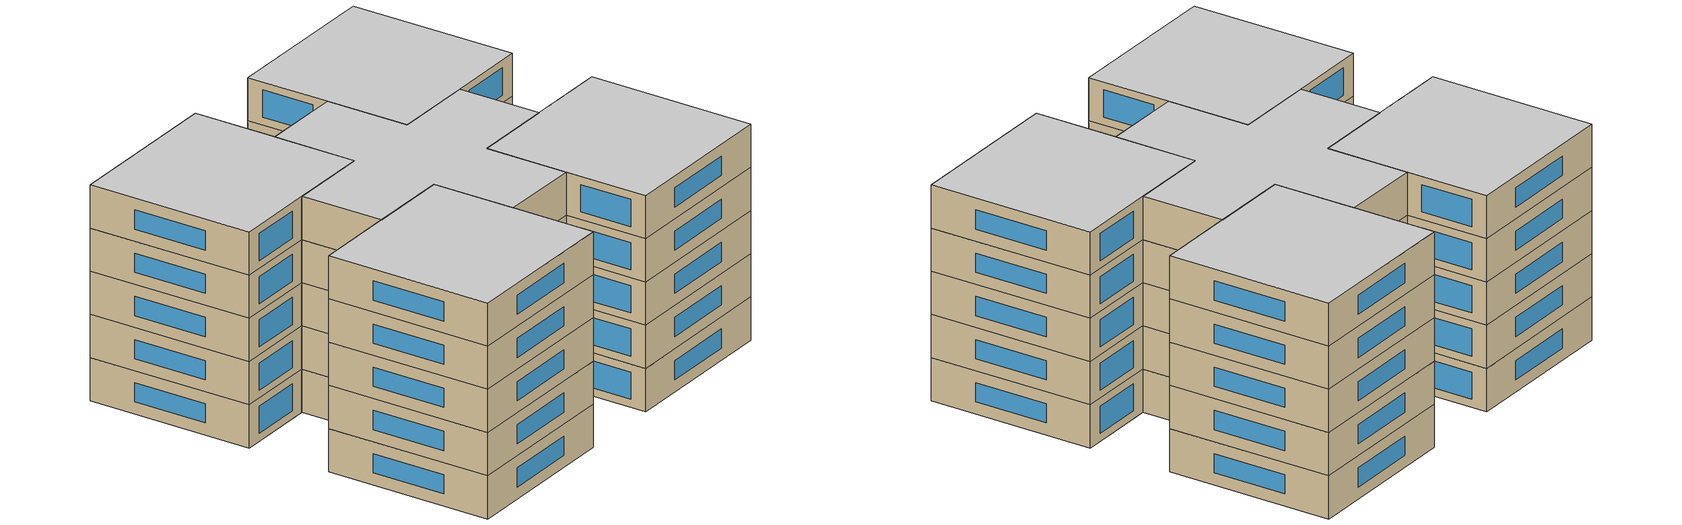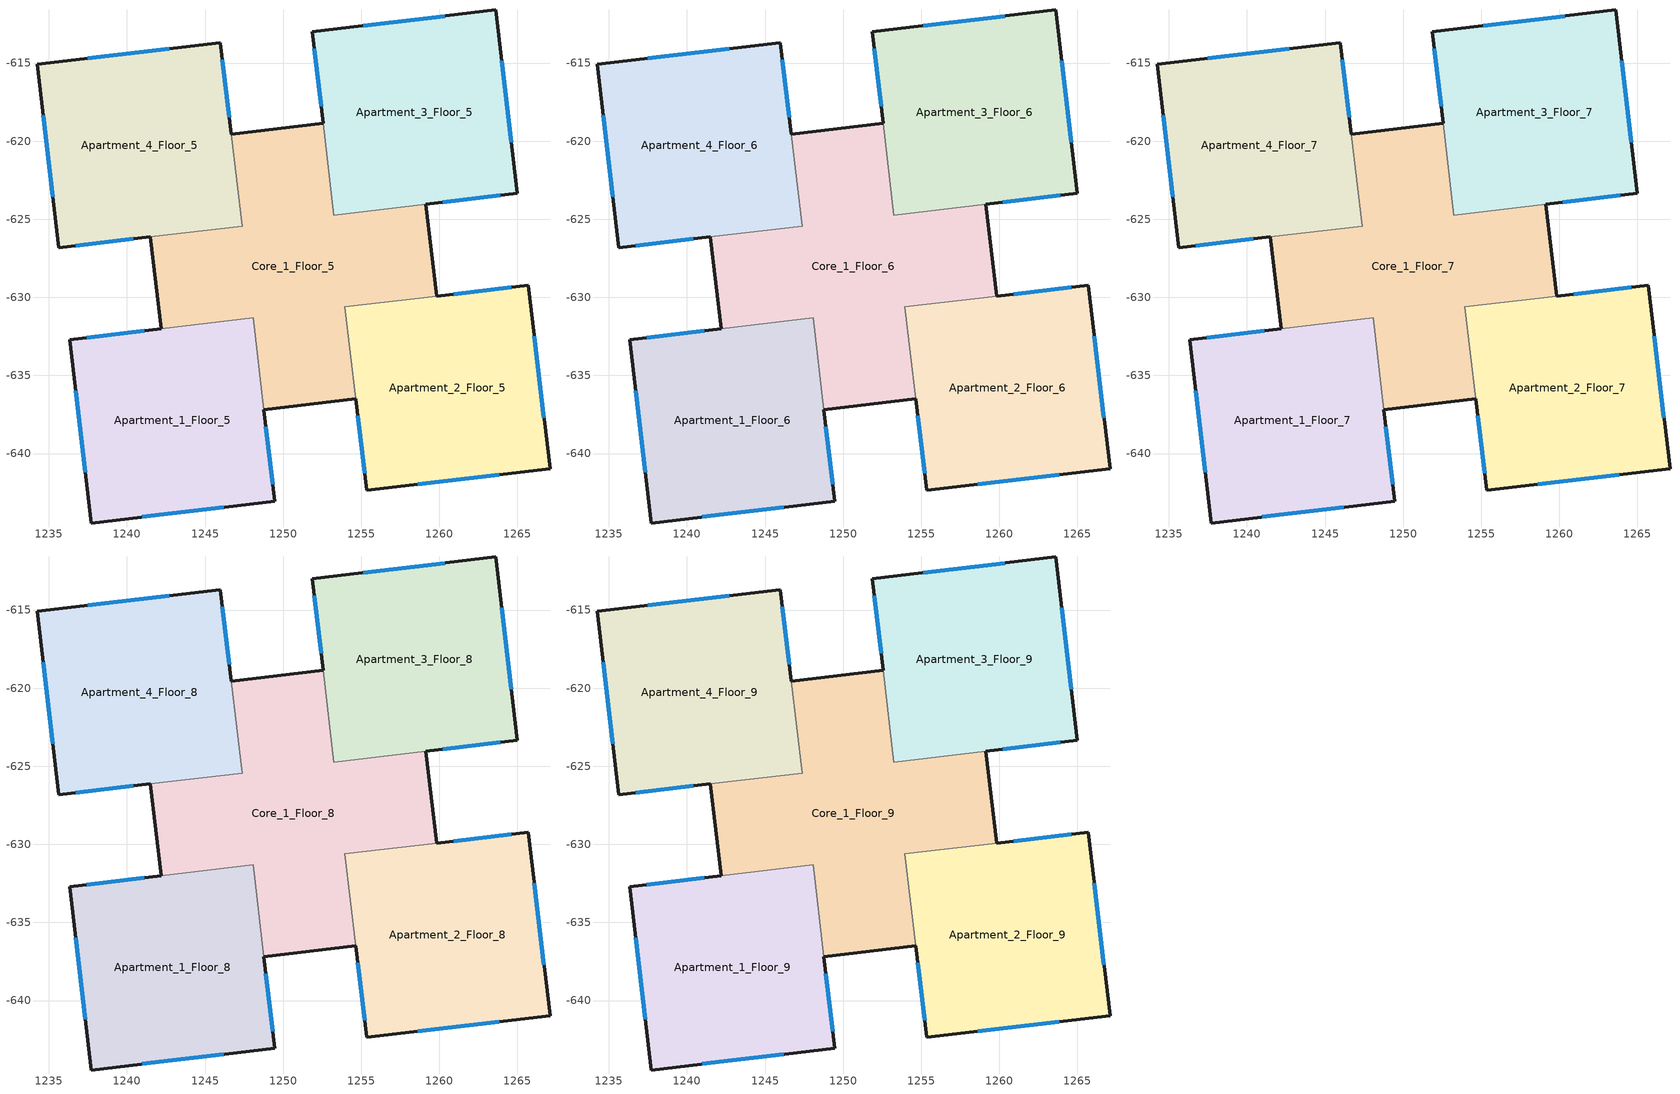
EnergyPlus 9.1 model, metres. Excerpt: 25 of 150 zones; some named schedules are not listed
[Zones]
Apartment_1_Floor_5
 floor to Apartment_1_Floor_4 (IS_FLOOR_A-5282 Reversed): 1249.47,-643.05 1237.72,-644.45 1236.33,-632.7 1248.07,-631.31 z15
 wall outside (IS_WALL_ABD_5282_1_2_BLOCK): 1242.2,-632.01 1236.33,-632.7 1237.72,-644.45 1249.47,-643.05 1248.77,-637.18 z15:18
 wall to Core_1_Floor_5 (IS_INTERNALWALL_RESIDENTIAL+OFFICEREF): 1248.77,-637.18 1248.07,-631.31 1242.2,-632.01 z15:18
 window (IS_WIN_DGCL_ALUMIN_140X95_3.95_.65_.63): 1236.72,-635.97 1237.33,-641.18 / 1240.99,-644.06 1246.2,-643.44 z15.83:17.17; 1249.34,-641.96 1248.9,-638.27 / 1241.11,-632.14 1237.42,-632.57 z15.56:17.44
Apartment_2_Floor_5
 floor to Apartment_2_Floor_4 (IS_FLOOR_A-5282 Reversed): 1267.08,-640.96 1255.34,-642.36 1253.94,-630.61 1265.69,-629.22 z15
 wall outside (IS_WALL_ABD_5282_1_2_BLOCK): 1254.64,-636.49 1255.34,-642.36 1267.08,-640.96 1265.69,-629.22 1259.82,-629.92 z15:18
 wall to Core_1_Floor_5 (IS_INTERNALWALL_RESIDENTIAL+OFFICEREF): 1259.82,-629.92 1253.94,-630.61 1254.64,-636.49 z15:18
 window (IS_WIN_DGCL_ALUMIN_140X95_3.95_.65_.63): 1254.77,-637.58 1255.21,-641.26 / 1264.6,-629.35 1260.91,-629.79 z15.56:17.44; 1258.6,-641.97 1263.82,-641.35 / 1266.69,-637.7 1266.08,-632.48 z15.83:17.17
Apartment_3_Floor_5
 floor to Apartment_3_Floor_4 (IS_FLOOR_A-5282 Reversed): 1264.99,-623.35 1253.25,-624.74 1251.85,-613 1263.6,-611.6 z15
 wall outside (IS_WALL_ABD_5282_1_2_BLOCK): 1259.12,-624.04 1264.99,-623.35 1263.6,-611.6 1251.85,-613 1252.55,-618.87 z15:18
 wall to Core_1_Floor_5 (IS_INTERNALWALL_RESIDENTIAL+OFFICEREF): 1252.55,-618.87 1253.25,-624.74 1259.12,-624.04 z15:18
 window (IS_WIN_DGCL_ALUMIN_140X95_3.95_.65_.63): 1251.98,-614.09 1252.42,-617.78 / 1260.21,-623.91 1263.9,-623.48 z15.56:17.44; 1264.6,-620.08 1263.98,-614.87 / 1260.33,-611.99 1255.12,-612.61 z15.83:17.17
Apartment_4_Floor_5
 floor to Apartment_4_Floor_4 (IS_FLOOR_A-5282 Reversed): 1247.38,-625.44 1235.63,-626.83 1234.24,-615.09 1245.98,-613.69 z15
 wall outside (IS_WALL_ABD_5282_1_2_BLOCK): 1246.68,-619.57 1245.98,-613.69 1234.24,-615.09 1235.63,-626.83 1241.5,-626.13 z15:18
 wall to Core_1_Floor_5 (IS_INTERNALWALL_RESIDENTIAL+OFFICEREF): 1241.5,-626.13 1247.38,-625.44 1246.68,-619.57 z15:18
 window (IS_WIN_DGCL_ALUMIN_140X95_3.95_.65_.63): 1234.63,-618.35 1235.24,-623.57 / 1242.72,-614.08 1237.5,-614.7 z15.83:17.17; 1236.72,-626.7 1240.41,-626.26 / 1246.55,-618.47 1246.11,-614.79 z15.56:17.44
Core_1_Floor_5
 floor to Core_1_Floor_4 (IS_FLOOR_A-5282 Reversed): 1259.82,-629.92 1253.94,-630.61 1254.64,-636.49 1248.77,-637.18 1248.07,-631.31 1242.2,-632.01 1241.5,-626.13 1247.38,-625.44 1246.68,-619.57 1252.55,-618.87 1253.25,-624.74 1259.12,-624.04 z15
 wall outside (IS_WALL_ABD_5282_1_2_BLOCK): 1248.77,-637.18 1254.64,-636.49 / 1241.5,-626.13 1242.2,-632.01 / 1252.55,-618.87 1246.68,-619.57 / 1259.82,-629.92 1259.12,-624.04 z15:18
Apartment_1_Floor_6
 floor to Apartment_1_Floor_5 (IS_FLOOR_A-5282 Reversed): 1249.47,-643.05 1237.72,-644.45 1236.33,-632.7 1248.07,-631.31 z18
 wall outside (IS_WALL_ABD_5282_1_2_BLOCK): 1242.2,-632.01 1236.33,-632.7 1237.72,-644.45 1249.47,-643.05 1248.77,-637.18 z18:21
 wall to Core_1_Floor_6 (IS_INTERNALWALL_RESIDENTIAL+OFFICEREF): 1248.77,-637.18 1248.07,-631.31 1242.2,-632.01 z18:21
 window (IS_WIN_DGCL_ALUMIN_140X95_3.95_.65_.63): 1236.72,-635.97 1237.33,-641.18 / 1240.99,-644.06 1246.2,-643.44 z18.83:20.17; 1249.34,-641.96 1248.9,-638.27 / 1241.11,-632.14 1237.42,-632.57 z18.56:20.44
Apartment_2_Floor_6
 floor to Apartment_2_Floor_5 (IS_FLOOR_A-5282 Reversed): 1267.08,-640.96 1255.34,-642.36 1253.94,-630.61 1265.69,-629.22 z18
 wall outside (IS_WALL_ABD_5282_1_2_BLOCK): 1254.64,-636.49 1255.34,-642.36 1267.08,-640.96 1265.69,-629.22 1259.82,-629.92 z18:21
 wall to Core_1_Floor_6 (IS_INTERNALWALL_RESIDENTIAL+OFFICEREF): 1259.82,-629.92 1253.94,-630.61 1254.64,-636.49 z18:21
 window (IS_WIN_DGCL_ALUMIN_140X95_3.95_.65_.63): 1254.77,-637.58 1255.21,-641.26 / 1264.6,-629.35 1260.91,-629.79 z18.56:20.44; 1258.6,-641.97 1263.82,-641.35 / 1266.69,-637.7 1266.08,-632.48 z18.83:20.17
Apartment_3_Floor_6
 floor to Apartment_3_Floor_5 (IS_FLOOR_A-5282 Reversed): 1264.99,-623.35 1253.25,-624.74 1251.85,-613 1263.6,-611.6 z18
 wall outside (IS_WALL_ABD_5282_1_2_BLOCK): 1259.12,-624.04 1264.99,-623.35 1263.6,-611.6 1251.85,-613 1252.55,-618.87 z18:21
 wall to Core_1_Floor_6 (IS_INTERNALWALL_RESIDENTIAL+OFFICEREF): 1252.55,-618.87 1253.25,-624.74 1259.12,-624.04 z18:21
 window (IS_WIN_DGCL_ALUMIN_140X95_3.95_.65_.63): 1251.98,-614.09 1252.42,-617.78 / 1260.21,-623.91 1263.9,-623.48 z18.56:20.44; 1264.6,-620.08 1263.98,-614.87 / 1260.33,-611.99 1255.12,-612.61 z18.83:20.17
Apartment_4_Floor_6
 floor to Apartment_4_Floor_5 (IS_FLOOR_A-5282 Reversed): 1247.38,-625.44 1235.63,-626.83 1234.24,-615.09 1245.98,-613.69 z18
 wall outside (IS_WALL_ABD_5282_1_2_BLOCK): 1246.68,-619.57 1245.98,-613.69 1234.24,-615.09 1235.63,-626.83 1241.5,-626.13 z18:21
 wall to Core_1_Floor_6 (IS_INTERNALWALL_RESIDENTIAL+OFFICEREF): 1241.5,-626.13 1247.38,-625.44 1246.68,-619.57 z18:21
 window (IS_WIN_DGCL_ALUMIN_140X95_3.95_.65_.63): 1234.63,-618.35 1235.24,-623.57 / 1242.72,-614.08 1237.5,-614.7 z18.83:20.17; 1236.72,-626.7 1240.41,-626.26 / 1246.55,-618.47 1246.11,-614.79 z18.56:20.44
Core_1_Floor_6
 floor to Core_1_Floor_5 (IS_FLOOR_A-5282 Reversed): 1259.82,-629.92 1253.94,-630.61 1254.64,-636.49 1248.77,-637.18 1248.07,-631.31 1242.2,-632.01 1241.5,-626.13 1247.38,-625.44 1246.68,-619.57 1252.55,-618.87 1253.25,-624.74 1259.12,-624.04 z18
 wall outside (IS_WALL_ABD_5282_1_2_BLOCK): 1248.77,-637.18 1254.64,-636.49 / 1241.5,-626.13 1242.2,-632.01 / 1252.55,-618.87 1246.68,-619.57 / 1259.82,-629.92 1259.12,-624.04 z18:21
Apartment_1_Floor_7
 floor to Apartment_1_Floor_6 (IS_FLOOR_A-5282 Reversed): 1249.47,-643.05 1237.72,-644.45 1236.33,-632.7 1248.07,-631.31 z21
 wall outside (IS_WALL_ABD_5282_1_2_BLOCK): 1242.2,-632.01 1236.33,-632.7 1237.72,-644.45 1249.47,-643.05 1248.77,-637.18 z21:24
 wall to Core_1_Floor_7 (IS_INTERNALWALL_RESIDENTIAL+OFFICEREF): 1248.77,-637.18 1248.07,-631.31 1242.2,-632.01 z21:24
 window (IS_WIN_DGCL_ALUMIN_140X95_3.95_.65_.63): 1236.72,-635.97 1237.33,-641.18 / 1240.99,-644.06 1246.2,-643.44 z21.83:23.17; 1249.34,-641.96 1248.9,-638.27 / 1241.11,-632.14 1237.42,-632.57 z21.56:23.44
Apartment_2_Floor_7
 floor to Apartment_2_Floor_6 (IS_FLOOR_A-5282 Reversed): 1267.08,-640.96 1255.34,-642.36 1253.94,-630.61 1265.69,-629.22 z21
 wall outside (IS_WALL_ABD_5282_1_2_BLOCK): 1254.64,-636.49 1255.34,-642.36 1267.08,-640.96 1265.69,-629.22 1259.82,-629.92 z21:24
 wall to Core_1_Floor_7 (IS_INTERNALWALL_RESIDENTIAL+OFFICEREF): 1259.82,-629.92 1253.94,-630.61 1254.64,-636.49 z21:24
 window (IS_WIN_DGCL_ALUMIN_140X95_3.95_.65_.63): 1254.77,-637.58 1255.21,-641.26 / 1264.6,-629.35 1260.91,-629.79 z21.56:23.44; 1258.6,-641.97 1263.82,-641.35 / 1266.69,-637.7 1266.08,-632.48 z21.83:23.17
Apartment_3_Floor_7
 floor to Apartment_3_Floor_6 (IS_FLOOR_A-5282 Reversed): 1264.99,-623.35 1253.25,-624.74 1251.85,-613 1263.6,-611.6 z21
 wall outside (IS_WALL_ABD_5282_1_2_BLOCK): 1259.12,-624.04 1264.99,-623.35 1263.6,-611.6 1251.85,-613 1252.55,-618.87 z21:24
 wall to Core_1_Floor_7 (IS_INTERNALWALL_RESIDENTIAL+OFFICEREF): 1252.55,-618.87 1253.25,-624.74 1259.12,-624.04 z21:24
 window (IS_WIN_DGCL_ALUMIN_140X95_3.95_.65_.63): 1251.98,-614.09 1252.42,-617.78 / 1260.21,-623.91 1263.9,-623.48 z21.56:23.44; 1264.6,-620.08 1263.98,-614.87 / 1260.33,-611.99 1255.12,-612.61 z21.83:23.17
Apartment_4_Floor_7
 floor to Apartment_4_Floor_6 (IS_FLOOR_A-5282 Reversed): 1247.38,-625.44 1235.63,-626.83 1234.24,-615.09 1245.98,-613.69 z21
 wall outside (IS_WALL_ABD_5282_1_2_BLOCK): 1246.68,-619.57 1245.98,-613.69 1234.24,-615.09 1235.63,-626.83 1241.5,-626.13 z21:24
 wall to Core_1_Floor_7 (IS_INTERNALWALL_RESIDENTIAL+OFFICEREF): 1241.5,-626.13 1247.38,-625.44 1246.68,-619.57 z21:24
 window (IS_WIN_DGCL_ALUMIN_140X95_3.95_.65_.63): 1234.63,-618.35 1235.24,-623.57 / 1242.72,-614.08 1237.5,-614.7 z21.83:23.17; 1236.72,-626.7 1240.41,-626.26 / 1246.55,-618.47 1246.11,-614.79 z21.56:23.44
Core_1_Floor_7
 floor to Core_1_Floor_6 (IS_FLOOR_A-5282 Reversed): 1259.82,-629.92 1253.94,-630.61 1254.64,-636.49 1248.77,-637.18 1248.07,-631.31 1242.2,-632.01 1241.5,-626.13 1247.38,-625.44 1246.68,-619.57 1252.55,-618.87 1253.25,-624.74 1259.12,-624.04 z21
 wall outside (IS_WALL_ABD_5282_1_2_BLOCK): 1248.77,-637.18 1254.64,-636.49 / 1241.5,-626.13 1242.2,-632.01 / 1252.55,-618.87 1246.68,-619.57 / 1259.82,-629.92 1259.12,-624.04 z21:24
Apartment_1_Floor_8
 floor to Apartment_1_Floor_7 (IS_FLOOR_A-5282 Reversed): 1249.47,-643.05 1237.72,-644.45 1236.33,-632.7 1248.07,-631.31 z24
 wall outside (IS_WALL_ABD_5282_1_2_BLOCK): 1242.2,-632.01 1236.33,-632.7 1237.72,-644.45 1249.47,-643.05 1248.77,-637.18 z24:27
 wall to Core_1_Floor_8 (IS_INTERNALWALL_RESIDENTIAL+OFFICEREF): 1248.77,-637.18 1248.07,-631.31 1242.2,-632.01 z24:27
 window (IS_WIN_DGCL_ALUMIN_140X95_3.95_.65_.63): 1236.72,-635.97 1237.33,-641.18 / 1240.99,-644.06 1246.2,-643.44 z24.83:26.17; 1249.34,-641.96 1248.9,-638.27 / 1241.11,-632.14 1237.42,-632.57 z24.56:26.44
Apartment_2_Floor_8
 floor to Apartment_2_Floor_7 (IS_FLOOR_A-5282 Reversed): 1267.08,-640.96 1255.34,-642.36 1253.94,-630.61 1265.69,-629.22 z24
 wall outside (IS_WALL_ABD_5282_1_2_BLOCK): 1254.64,-636.49 1255.34,-642.36 1267.08,-640.96 1265.69,-629.22 1259.82,-629.92 z24:27
 wall to Core_1_Floor_8 (IS_INTERNALWALL_RESIDENTIAL+OFFICEREF): 1259.82,-629.92 1253.94,-630.61 1254.64,-636.49 z24:27
 window (IS_WIN_DGCL_ALUMIN_140X95_3.95_.65_.63): 1254.77,-637.58 1255.21,-641.26 / 1264.6,-629.35 1260.91,-629.79 z24.56:26.44; 1258.6,-641.97 1263.82,-641.35 / 1266.69,-637.7 1266.08,-632.48 z24.83:26.17
Apartment_3_Floor_8
 floor to Apartment_3_Floor_7 (IS_FLOOR_A-5282 Reversed): 1264.99,-623.35 1253.25,-624.74 1251.85,-613 1263.6,-611.6 z24
 wall outside (IS_WALL_ABD_5282_1_2_BLOCK): 1259.12,-624.04 1264.99,-623.35 1263.6,-611.6 1251.85,-613 1252.55,-618.87 z24:27
 wall to Core_1_Floor_8 (IS_INTERNALWALL_RESIDENTIAL+OFFICEREF): 1252.55,-618.87 1253.25,-624.74 1259.12,-624.04 z24:27
 window (IS_WIN_DGCL_ALUMIN_140X95_3.95_.65_.63): 1251.98,-614.09 1252.42,-617.78 / 1260.21,-623.91 1263.9,-623.48 z24.56:26.44; 1264.6,-620.08 1263.98,-614.87 / 1260.33,-611.99 1255.12,-612.61 z24.83:26.17
Apartment_4_Floor_8
 floor to Apartment_4_Floor_7 (IS_FLOOR_A-5282 Reversed): 1247.38,-625.44 1235.63,-626.83 1234.24,-615.09 1245.98,-613.69 z24
 wall outside (IS_WALL_ABD_5282_1_2_BLOCK): 1246.68,-619.57 1245.98,-613.69 1234.24,-615.09 1235.63,-626.83 1241.5,-626.13 z24:27
 wall to Core_1_Floor_8 (IS_INTERNALWALL_RESIDENTIAL+OFFICEREF): 1241.5,-626.13 1247.38,-625.44 1246.68,-619.57 z24:27
 window (IS_WIN_DGCL_ALUMIN_140X95_3.95_.65_.63): 1234.63,-618.35 1235.24,-623.57 / 1242.72,-614.08 1237.5,-614.7 z24.83:26.17; 1236.72,-626.7 1240.41,-626.26 / 1246.55,-618.47 1246.11,-614.79 z24.56:26.44
Core_1_Floor_8
 floor to Core_1_Floor_7 (IS_FLOOR_A-5282 Reversed): 1259.82,-629.92 1253.94,-630.61 1254.64,-636.49 1248.77,-637.18 1248.07,-631.31 1242.2,-632.01 1241.5,-626.13 1247.38,-625.44 1246.68,-619.57 1252.55,-618.87 1253.25,-624.74 1259.12,-624.04 z24
 wall outside (IS_WALL_ABD_5282_1_2_BLOCK): 1248.77,-637.18 1254.64,-636.49 / 1241.5,-626.13 1242.2,-632.01 / 1252.55,-618.87 1246.68,-619.57 / 1259.82,-629.92 1259.12,-624.04 z24:27
Apartment_1_Floor_9
 floor to Apartment_1_Floor_8 (IS_FLOOR_A-5282 Reversed): 1249.47,-643.05 1237.72,-644.45 1236.33,-632.7 1248.07,-631.31 z27
 wall outside (IS_WALL_ABD_5282_1_2_BLOCK): 1242.2,-632.01 1236.33,-632.7 1237.72,-644.45 1249.47,-643.05 1248.77,-637.18 z27:30
 wall to Core_1_Floor_9 (IS_INTERNALWALL_RESIDENTIAL+OFFICEREF): 1248.77,-637.18 1248.07,-631.31 1242.2,-632.01 z27:30
 window (IS_WIN_DGCL_ALUMIN_140X95_3.95_.65_.63): 1236.72,-635.97 1237.33,-641.18 / 1240.99,-644.06 1246.2,-643.44 z27.83:29.17; 1249.34,-641.96 1248.9,-638.27 / 1241.11,-632.14 1237.42,-632.57 z27.56:29.44
 ceiling to Apartment_1_Floor_10 (IS_FLOOR_A-5282 Reversed): 1236.33,-632.7 1237.72,-644.45 1249.47,-643.05 1248.07,-631.31 z30
Apartment_2_Floor_9
 floor to Apartment_2_Floor_8 (IS_FLOOR_A-5282 Reversed): 1267.08,-640.96 1255.34,-642.36 1253.94,-630.61 1265.69,-629.22 z27
 wall outside (IS_WALL_ABD_5282_1_2_BLOCK): 1254.64,-636.49 1255.34,-642.36 1267.08,-640.96 1265.69,-629.22 1259.82,-629.92 z27:30
 wall to Core_1_Floor_9 (IS_INTERNALWALL_RESIDENTIAL+OFFICEREF): 1259.82,-629.92 1253.94,-630.61 1254.64,-636.49 z27:30
 window (IS_WIN_DGCL_ALUMIN_140X95_3.95_.65_.63): 1254.77,-637.58 1255.21,-641.26 / 1264.6,-629.35 1260.91,-629.79 z27.56:29.44; 1258.6,-641.97 1263.82,-641.35 / 1266.69,-637.7 1266.08,-632.48 z27.83:29.17
 ceiling to Apartment_2_Floor_10 (IS_FLOOR_A-5282 Reversed): 1253.94,-630.61 1255.34,-642.36 1267.08,-640.96 1265.69,-629.22 z30
Apartment_3_Floor_9
 floor to Apartment_3_Floor_8 (IS_FLOOR_A-5282 Reversed): 1264.99,-623.35 1253.25,-624.74 1251.85,-613 1263.6,-611.6 z27
 wall outside (IS_WALL_ABD_5282_1_2_BLOCK): 1259.12,-624.04 1264.99,-623.35 1263.6,-611.6 1251.85,-613 1252.55,-618.87 z27:30
 wall to Core_1_Floor_9 (IS_INTERNALWALL_RESIDENTIAL+OFFICEREF): 1252.55,-618.87 1253.25,-624.74 1259.12,-624.04 z27:30
 window (IS_WIN_DGCL_ALUMIN_140X95_3.95_.65_.63): 1251.98,-614.09 1252.42,-617.78 / 1260.21,-623.91 1263.9,-623.48 z27.56:29.44; 1264.6,-620.08 1263.98,-614.87 / 1260.33,-611.99 1255.12,-612.61 z27.83:29.17
 ceiling to Apartment_3_Floor_10 (IS_FLOOR_A-5282 Reversed): 1251.85,-613 1253.25,-624.74 1264.99,-623.35 1263.6,-611.6 z30
Apartment_4_Floor_9
 floor to Apartment_4_Floor_8 (IS_FLOOR_A-5282 Reversed): 1247.38,-625.44 1235.63,-626.83 1234.24,-615.09 1245.98,-613.69 z27
 wall outside (IS_WALL_ABD_5282_1_2_BLOCK): 1246.68,-619.57 1245.98,-613.69 1234.24,-615.09 1235.63,-626.83 1241.5,-626.13 z27:30
 wall to Core_1_Floor_9 (IS_INTERNALWALL_RESIDENTIAL+OFFICEREF): 1241.5,-626.13 1247.38,-625.44 1246.68,-619.57 z27:30
 window (IS_WIN_DGCL_ALUMIN_140X95_3.95_.65_.63): 1234.63,-618.35 1235.24,-623.57 / 1242.72,-614.08 1237.5,-614.7 z27.83:29.17; 1236.72,-626.7 1240.41,-626.26 / 1246.55,-618.47 1246.11,-614.79 z27.56:29.44
 ceiling to Apartment_4_Floor_10 (IS_FLOOR_A-5282 Reversed): 1234.24,-615.09 1235.63,-626.83 1247.38,-625.44 1245.98,-613.69 z30
Core_1_Floor_9
 floor to Core_1_Floor_8 (IS_FLOOR_A-5282 Reversed): 1259.82,-629.92 1253.94,-630.61 1254.64,-636.49 1248.77,-637.18 1248.07,-631.31 1242.2,-632.01 1241.5,-626.13 1247.38,-625.44 1246.68,-619.57 1252.55,-618.87 1253.25,-624.74 1259.12,-624.04 z27
 wall outside (IS_WALL_ABD_5282_1_2_BLOCK): 1248.77,-637.18 1254.64,-636.49 / 1241.5,-626.13 1242.2,-632.01 / 1252.55,-618.87 1246.68,-619.57 / 1259.82,-629.92 1259.12,-624.04 z27:30
 ceiling to Core_1_Floor_10 (IS_FLOOR_A-5282 Reversed): 1246.68,-619.57 1247.38,-625.44 1241.5,-626.13 1242.2,-632.01 1248.07,-631.31 1248.77,-637.18 1254.64,-636.49 1253.94,-630.61 1259.82,-629.92 1259.12,-624.04 1253.25,-624.74 1252.55,-618.87 z30
[Building]
Building 1: North Axis {deg}=0; Terrain=City; Solar Distribution=FullExterior; Maximum Number of Warmup Days=25; Minimum Number of Warmup Days=6
[Site:Location]
Tel Aviv-Bet Dagan	ISR: Latitude {deg}=32; Longitude {deg}=34.82; Time Zone {hr}=2; Elevation {m}=35
[SizingPeriod:DesignDay] Month=8; Day of Month=21; Day Type=SummerDesignDay; Daily Dry-Bulb Temperature Range {deltaC}=11.03; Dry-Bulb Temperature Range Modifier Type=DefaultMultipliers; Barometric Pressure {Pa}=100942; Wind Speed {m/s}=5.1; Wind Direction {deg}=259; Rain Indicator=No; Snow Indicator=No; Daylight Saving Time Indicator=No; Solar Model Indicator=ASHRAEClearSky; Sky Clearness=1.2
Name | Maximum Dry-Bulb Temperature {C} | Humidity Condition Type | Wetbulb or DewPoint at Maximum Dry-Bulb {C} | Enthalpy at Maximum Dry-Bulb {J/kg}
Ann Clg .4% Condns DB=>MWB | 33.5 | Wetbulb | 18.92
Ann Clg .4% Condns DP=>MDB | 24.5 | Dewpoint | 23.6
Ann Clg .4% Condns Enth=>MDB | 27.5 | Enthalpy |  | 75935
Ann Clg .4% Condns WB=>MDB | 32.8 | Wetbulb | 25.028
[Material] Roughness=MediumRough; Thermal Absorptance=0.9; Visible Absorptance=0.7
Name | Thickness {m} | Conductivity {W/m-K} | Density {kg/m3} | Specific Heat {J/kg-K} | Solar Absorptance
IS_CB1-13-23x50x25-095 | 0.23 | 0.25 | 825 | 970 | 0.44
IS_CB42-4-10x50x20-020 | 0.1 | 0.55 | 893 | 970 | 0.44
IS_Cement Mortar | 0.025 | 1.4 | 2000 | 900 | 0.4
IS_Light Concrete w/light Coarse Aggregate w/Non Quartz Sand-1600 | 0.05 | 1 | 1600 | 970 | 0.44
IS_Lime-Cement Mortar | 0.02 | 0.87 | 1800 | 860 | 0.4
IS_Marble | 0.04 | 3.5 | 2800 | 900 | 0.76
IS_Regular Concrete w/regular aggregate and w/Quartz sand_14cm | 0.14 | 2.1 | 2400 | 970 | 0.44
IS_Rigid-Polystyrene-Foam-made-from-granular-material-3cm | 0.03 | 0.04 | 20 | 1300 | 0.44
IS_Rigid-Polystyrene-Foam-made-from-granular-material-4cm | 0.04 | 0.04 | 20 | 1300 | 0.44
IS_Sand | 0.1 | 1.4 | 1600 | 830 | 0.44
[WindowMaterial:Blind] Slat Orientation=Horizontal; Slat Width {m}=0.025; Slat Separation {m}=0.018; Slat Thickness {m}=0.00025; Slat Angle {deg}=89.1; Slat Conductivity {W/m-K}=0.1; Slat Beam Solar Transmittance=0.2; Front Side Slat Beam Solar Reflectance=0.2; Back Side Slat Beam Solar Reflectance=0.2; Slat Diffuse Solar Transmittance=0.2; Front Side Slat Diffuse Solar Reflectance=0.2; Back Side Slat Diffuse Solar Reflectance=0.2; Slat Beam Visible Transmittance=0.2; Front Side Slat Beam Visible Reflectance=0.2; Back Side Slat Beam Visible Reflectance=0.2; Slat Diffuse Visible Transmittance=0.2; Front Side Slat Diffuse Visible Reflectance=0.2; Back Side Slat Diffuse Visible Reflectance=0.2; Slat Infrared Hemispherical Transmittance=0; Front Side Slat Infrared Hemispherical Emissivity=0.9; Back Side Slat Infrared Hemispherical Emissivity=0.9; Blind to Glass Distance {m}=0.0624985; Blind Top Opening Multiplier=1; Blind Bottom Opening Multiplier=1; Blind Left Side Opening Multiplier=1; Blind Right Side Opening Multiplier=1; Minimum Slat Angle {deg}=0; Maximum Slat Angle {deg}=180
IS_BLIND-Horizontal-0.025-0.018-89.0999985212-0.062498457901; IS_BLIND-Horizontal-0.025-0.018-89.0999987926-0.0624984579019; IS_BLIND-Horizontal-0.025-0.018-89.0999991462-0.0624984579031; IS_BLIND-Horizontal-0.025-0.018-89.1-0.062498457906; IS_BLIND-Horizontal-0.025-0.018-89.1000008538-0.0624984579089; IS_BLIND-Horizontal-0.025-0.018-89.1000012074-0.0624984579102; IS_BLIND-Horizontal-0.025-0.018-89.1000014788-0.0624984579111
[WindowMaterial:SimpleGlazingSystem]
ISw_DgCl_Alumin_140x95_3.95_.65_.63: U-Factor {W/m2-K}=3.95; Solar Heat Gain Coefficient=0.65; Visible Transmittance=0.63
[Construction]
IS_FLOOR_A-5282 Reversed: IS_Marble, IS_Cement Mortar, IS_Sand, IS_Light Concrete w/light Coarse Aggregate w/Non Quartz Sand-1600, IS_Rigid-Polystyrene-Foam-made-from-granular-material-4cm, IS_Regular Concrete w/regular aggregate and w/Quartz sand_14cm, IS_Cement Mortar
IS_INTERNALWALL_RESIDENTIAL+OFFICEREF: IS_Lime-Cement Mortar, IS_CB42-4-10x50x20-020, IS_Cement Mortar
IS_WALL_ABD_5282_1_2_BLOCK: IS_Cement Mortar, IS_Rigid-Polystyrene-Foam-made-from-granular-material-3cm, IS_CB1-13-23x50x25-095, IS_Lime-Cement Mortar
IS_WIN_DGCL_ALUMIN_140X95_3.95_.65_.63: ISw_DgCl_Alumin_140x95_3.95_.65_.63
[Zone]
Apartment_1_Floor_5; Apartment_1_Floor_6; Apartment_1_Floor_7; Apartment_1_Floor_8; Apartment_1_Floor_9; Apartment_2_Floor_5; Apartment_2_Floor_6; Apartment_2_Floor_7; Apartment_2_Floor_8; Apartment_2_Floor_9; Apartment_3_Floor_5; Apartment_3_Floor_6; Apartment_3_Floor_7; Apartment_3_Floor_8; Apartment_3_Floor_9; Apartment_4_Floor_5; Apartment_4_Floor_6; Apartment_4_Floor_7; Apartment_4_Floor_8; Apartment_4_Floor_9; Core_1_Floor_5; Core_1_Floor_6; Core_1_Floor_7; Core_1_Floor_8; Core_1_Floor_9
[InternalMass] Construction=IS_INTERNALWALL_RESIDENTIAL+OFFICEREF; Surface Area {m2}=243.354
Name | Zone
Apartment_1_Floor_5-Interior walls | Apartment_1_Floor_5
Apartment_1_Floor_6-Interior walls | Apartment_1_Floor_6
Apartment_1_Floor_7-Interior walls | Apartment_1_Floor_7
Apartment_1_Floor_8-Interior walls | Apartment_1_Floor_8
Apartment_1_Floor_9-Interior walls | Apartment_1_Floor_9
Apartment_2_Floor_5-Interior walls | Apartment_2_Floor_5
Apartment_2_Floor_6-Interior walls | Apartment_2_Floor_6
Apartment_2_Floor_7-Interior walls | Apartment_2_Floor_7
Apartment_2_Floor_8-Interior walls | Apartment_2_Floor_8
Apartment_2_Floor_9-Interior walls | Apartment_2_Floor_9
Apartment_3_Floor_5-Interior walls | Apartment_3_Floor_5
Apartment_3_Floor_6-Interior walls | Apartment_3_Floor_6
Apartment_3_Floor_7-Interior walls | Apartment_3_Floor_7
Apartment_3_Floor_8-Interior walls | Apartment_3_Floor_8
Apartment_3_Floor_9-Interior walls | Apartment_3_Floor_9
Apartment_4_Floor_5-Interior walls | Apartment_4_Floor_5
Apartment_4_Floor_6-Interior walls | Apartment_4_Floor_6
Apartment_4_Floor_7-Interior walls | Apartment_4_Floor_7
Apartment_4_Floor_8-Interior walls | Apartment_4_Floor_8
Apartment_4_Floor_9-Interior walls | Apartment_4_Floor_9
[Daylighting:Controls] Lighting Control Type=Continuous; Glare Calculation Azimuth Angle of View Direction Clockwise from Zone y-Axis {deg}=0; Maximum Allowable Discomfort Glare Index=22; Fraction of Zone Controlled by Reference Point 1=1; Illuminance Setpoint at Reference Point 1 {lux}=500
Name | Zone | Glare Calculation Daylighting Reference Point | Daylighting Reference Point Name 1
Apartment_1_Floor_5 DaylightingControls | Apartment_1_Floor_5 | Daylighting Control 9 | Daylighting Control 9
Apartment_1_Floor_6 DaylightingControls | Apartment_1_Floor_6 | Daylighting Control 10 | Daylighting Control 10
Apartment_1_Floor_7 DaylightingControls | Apartment_1_Floor_7 | Daylighting Control 11 | Daylighting Control 11
Apartment_1_Floor_8 DaylightingControls | Apartment_1_Floor_8 | Daylighting Control 12 | Daylighting Control 12
Apartment_1_Floor_9 DaylightingControls | Apartment_1_Floor_9 | Daylighting Control 13 | Daylighting Control 13
Apartment_2_Floor_5 DaylightingControls | Apartment_2_Floor_5 | Daylighting Control 38 | Daylighting Control 38
Apartment_2_Floor_6 DaylightingControls | Apartment_2_Floor_6 | Daylighting Control 39 | Daylighting Control 39
Apartment_2_Floor_7 DaylightingControls | Apartment_2_Floor_7 | Daylighting Control 40 | Daylighting Control 40
Apartment_2_Floor_8 DaylightingControls | Apartment_2_Floor_8 | Daylighting Control 41 | Daylighting Control 41
Apartment_2_Floor_9 DaylightingControls | Apartment_2_Floor_9 | Daylighting Control 42 | Daylighting Control 42
Apartment_3_Floor_5 DaylightingControls | Apartment_3_Floor_5 | Daylighting Control 67 | Daylighting Control 67
Apartment_3_Floor_6 DaylightingControls | Apartment_3_Floor_6 | Daylighting Control 68 | Daylighting Control 68
Apartment_3_Floor_7 DaylightingControls | Apartment_3_Floor_7 | Daylighting Control 69 | Daylighting Control 69
Apartment_3_Floor_8 DaylightingControls | Apartment_3_Floor_8 | Daylighting Control 70 | Daylighting Control 70
Apartment_3_Floor_9 DaylightingControls | Apartment_3_Floor_9 | Daylighting Control 71 | Daylighting Control 71
Apartment_4_Floor_5 DaylightingControls | Apartment_4_Floor_5 | Daylighting Control 96 | Daylighting Control 96
Apartment_4_Floor_6 DaylightingControls | Apartment_4_Floor_6 | Daylighting Control 97 | Daylighting Control 97
Apartment_4_Floor_7 DaylightingControls | Apartment_4_Floor_7 | Daylighting Control 98 | Daylighting Control 98
Apartment_4_Floor_8 DaylightingControls | Apartment_4_Floor_8 | Daylighting Control 99 | Daylighting Control 99
Apartment_4_Floor_9 DaylightingControls | Apartment_4_Floor_9 | Daylighting Control 100 | Daylighting Control 100
[ZoneControl:Thermostat] Control Object Type 1=ThermostatSetpoint:DualSetpoint
Name | Zone or ZoneList | Control Type Schedule | Control Name 1
Apartment_1_Floor_5 Thermostat | Apartment_1_Floor_5 | Apartment_1_Floor_5 Thermostat Schedule | dualSetPtThermostatApartment_1_Floor_5
Apartment_1_Floor_6 Thermostat | Apartment_1_Floor_6 | Apartment_1_Floor_6 Thermostat Schedule | dualSetPtThermostatApartment_1_Floor_6
Apartment_1_Floor_7 Thermostat | Apartment_1_Floor_7 | Apartment_1_Floor_7 Thermostat Schedule | dualSetPtThermostatApartment_1_Floor_7
Apartment_1_Floor_8 Thermostat | Apartment_1_Floor_8 | Apartment_1_Floor_8 Thermostat Schedule | dualSetPtThermostatApartment_1_Floor_8
Apartment_1_Floor_9 Thermostat | Apartment_1_Floor_9 | Apartment_1_Floor_9 Thermostat Schedule | dualSetPtThermostatApartment_1_Floor_9
Apartment_2_Floor_5 Thermostat | Apartment_2_Floor_5 | Apartment_2_Floor_5 Thermostat Schedule | dualSetPtThermostatApartment_2_Floor_5
Apartment_2_Floor_6 Thermostat | Apartment_2_Floor_6 | Apartment_2_Floor_6 Thermostat Schedule | dualSetPtThermostatApartment_2_Floor_6
Apartment_2_Floor_7 Thermostat | Apartment_2_Floor_7 | Apartment_2_Floor_7 Thermostat Schedule | dualSetPtThermostatApartment_2_Floor_7
Apartment_2_Floor_8 Thermostat | Apartment_2_Floor_8 | Apartment_2_Floor_8 Thermostat Schedule | dualSetPtThermostatApartment_2_Floor_8
Apartment_2_Floor_9 Thermostat | Apartment_2_Floor_9 | Apartment_2_Floor_9 Thermostat Schedule | dualSetPtThermostatApartment_2_Floor_9
Apartment_3_Floor_5 Thermostat | Apartment_3_Floor_5 | Apartment_3_Floor_5 Thermostat Schedule | dualSetPtThermostatApartment_3_Floor_5
Apartment_3_Floor_6 Thermostat | Apartment_3_Floor_6 | Apartment_3_Floor_6 Thermostat Schedule | dualSetPtThermostatApartment_3_Floor_6
Apartment_3_Floor_7 Thermostat | Apartment_3_Floor_7 | Apartment_3_Floor_7 Thermostat Schedule | dualSetPtThermostatApartment_3_Floor_7
Apartment_3_Floor_8 Thermostat | Apartment_3_Floor_8 | Apartment_3_Floor_8 Thermostat Schedule | dualSetPtThermostatApartment_3_Floor_8
Apartment_3_Floor_9 Thermostat | Apartment_3_Floor_9 | Apartment_3_Floor_9 Thermostat Schedule | dualSetPtThermostatApartment_3_Floor_9
Apartment_4_Floor_5 Thermostat | Apartment_4_Floor_5 | Apartment_4_Floor_5 Thermostat Schedule | dualSetPtThermostatApartment_4_Floor_5
Apartment_4_Floor_6 Thermostat | Apartment_4_Floor_6 | Apartment_4_Floor_6 Thermostat Schedule | dualSetPtThermostatApartment_4_Floor_6
Apartment_4_Floor_7 Thermostat | Apartment_4_Floor_7 | Apartment_4_Floor_7 Thermostat Schedule | dualSetPtThermostatApartment_4_Floor_7
Apartment_4_Floor_8 Thermostat | Apartment_4_Floor_8 | Apartment_4_Floor_8 Thermostat Schedule | dualSetPtThermostatApartment_4_Floor_8
Apartment_4_Floor_9 Thermostat | Apartment_4_Floor_9 | Apartment_4_Floor_9 Thermostat Schedule | dualSetPtThermostatApartment_4_Floor_9
[ThermostatSetpoint:DualSetpoint] Heating Setpoint Temperature Schedule=IS_RES_HEATING_SETPOINT; Cooling Setpoint Temperature Schedule=IS_RES_COOLING_SETPOINT
dualSetPtThermostatApartment_1_Floor_5; dualSetPtThermostatApartment_1_Floor_6; dualSetPtThermostatApartment_1_Floor_7; dualSetPtThermostatApartment_1_Floor_8; dualSetPtThermostatApartment_1_Floor_9; dualSetPtThermostatApartment_2_Floor_5; dualSetPtThermostatApartment_2_Floor_6; dualSetPtThermostatApartment_2_Floor_7; dualSetPtThermostatApartment_2_Floor_8; dualSetPtThermostatApartment_2_Floor_9; dualSetPtThermostatApartment_3_Floor_5; dualSetPtThermostatApartment_3_Floor_6; dualSetPtThermostatApartment_3_Floor_7; dualSetPtThermostatApartment_3_Floor_8; dualSetPtThermostatApartment_3_Floor_9; dualSetPtThermostatApartment_4_Floor_5; dualSetPtThermostatApartment_4_Floor_6; dualSetPtThermostatApartment_4_Floor_7; dualSetPtThermostatApartment_4_Floor_8; dualSetPtThermostatApartment_4_Floor_9
[DesignSpecification:OutdoorAir]
Apartment_1_Floor_0_DSOA: Outdoor Air Method=Sum; Outdoor Air Flow per Person {m3/s-person}=0.0023595; Outdoor Air Flow per Zone Floor Area {m3/s-m2}=0.000304801; Outdoor Air Flow per Zone {m3/s}=0; Outdoor Air Flow Air Changes per Hour {1/hr}=0
[Zone equipment]
Apartment_1_Floor_5: Apartment_1_Floor_5 IDEAL LOADS AIR SYSTEM
Apartment_1_Floor_6: Apartment_1_Floor_6 IDEAL LOADS AIR SYSTEM
Apartment_1_Floor_7: Apartment_1_Floor_7 IDEAL LOADS AIR SYSTEM
Apartment_1_Floor_8: Apartment_1_Floor_8 IDEAL LOADS AIR SYSTEM
Apartment_1_Floor_9: Apartment_1_Floor_9 IDEAL LOADS AIR SYSTEM
Apartment_2_Floor_5: Apartment_2_Floor_5 IDEAL LOADS AIR SYSTEM
Apartment_2_Floor_6: Apartment_2_Floor_6 IDEAL LOADS AIR SYSTEM
Apartment_2_Floor_7: Apartment_2_Floor_7 IDEAL LOADS AIR SYSTEM
Apartment_2_Floor_8: Apartment_2_Floor_8 IDEAL LOADS AIR SYSTEM
Apartment_2_Floor_9: Apartment_2_Floor_9 IDEAL LOADS AIR SYSTEM
Apartment_3_Floor_5: Apartment_3_Floor_5 IDEAL LOADS AIR SYSTEM
Apartment_3_Floor_6: Apartment_3_Floor_6 IDEAL LOADS AIR SYSTEM
Apartment_3_Floor_7: Apartment_3_Floor_7 IDEAL LOADS AIR SYSTEM
Apartment_3_Floor_8: Apartment_3_Floor_8 IDEAL LOADS AIR SYSTEM
Apartment_3_Floor_9: Apartment_3_Floor_9 IDEAL LOADS AIR SYSTEM
Apartment_4_Floor_5: Apartment_4_Floor_5 IDEAL LOADS AIR SYSTEM
Apartment_4_Floor_6: Apartment_4_Floor_6 IDEAL LOADS AIR SYSTEM
Apartment_4_Floor_7: Apartment_4_Floor_7 IDEAL LOADS AIR SYSTEM
Apartment_4_Floor_8: Apartment_4_Floor_8 IDEAL LOADS AIR SYSTEM
Apartment_4_Floor_9: Apartment_4_Floor_9 IDEAL LOADS AIR SYSTEM
[Sizing:Zone] Zone Cooling Design Supply Air Temperature Input Method=SupplyAirTemperature; Zone Cooling Design Supply Air Temperature {C}=14; Zone Cooling Design Supply Air Temperature Difference {deltaC}=11.11; Zone Heating Design Supply Air Temperature Input Method=SupplyAirTemperature; Zone Heating Design Supply Air Temperature {C}=40; Zone Heating Design Supply Air Temperature Difference {deltaC}=11.11; Zone Cooling Design Supply Air Humidity Ratio {kgWater/kgDryAir}=0.0085; Zone Heating Design Supply Air Humidity Ratio {kgWater/kgDryAir}=0.008; Design Specification Outdoor Air Object=Apartment_1_Floor_0_DSOA; Cooling Design Air Flow Method=DesignDay; Cooling Design Air Flow Rate {m3/s}=0; Cooling Minimum Air Flow per Zone Floor Area {m3/s-m2}=0.000762; Cooling Minimum Air Flow {m3/s}=0; Cooling Minimum Air Flow Fraction=0; Heating Design Air Flow Method=DesignDay; Heating Design Air Flow Rate {m3/s}=0; Heating Maximum Air Flow per Zone Floor Area {m3/s-m2}=0.002032; Heating Maximum Air Flow {m3/s}=0.141576; Heating Maximum Air Flow Fraction=0.3; Account for Dedicated Outdoor Air System=No
Name | Design Specification Zone Air Distribution Object
Apartment_1_Floor_5 | Apartment_1_Floor_5 Design Spec Zone Air Dist
Apartment_1_Floor_6 | Apartment_1_Floor_6 Design Spec Zone Air Dist
Apartment_1_Floor_7 | Apartment_1_Floor_7 Design Spec Zone Air Dist
Apartment_1_Floor_8 | Apartment_1_Floor_8 Design Spec Zone Air Dist
Apartment_1_Floor_9 | Apartment_1_Floor_9 Design Spec Zone Air Dist
Apartment_2_Floor_5 | Apartment_2_Floor_5 Design Spec Zone Air Dist
Apartment_2_Floor_6 | Apartment_2_Floor_6 Design Spec Zone Air Dist
Apartment_2_Floor_7 | Apartment_2_Floor_7 Design Spec Zone Air Dist
Apartment_2_Floor_8 | Apartment_2_Floor_8 Design Spec Zone Air Dist
Apartment_2_Floor_9 | Apartment_2_Floor_9 Design Spec Zone Air Dist
Apartment_3_Floor_5 | Apartment_3_Floor_5 Design Spec Zone Air Dist
Apartment_3_Floor_6 | Apartment_3_Floor_6 Design Spec Zone Air Dist
Apartment_3_Floor_7 | Apartment_3_Floor_7 Design Spec Zone Air Dist
Apartment_3_Floor_8 | Apartment_3_Floor_8 Design Spec Zone Air Dist
Apartment_3_Floor_9 | Apartment_3_Floor_9 Design Spec Zone Air Dist
Apartment_4_Floor_5 | Apartment_4_Floor_5 Design Spec Zone Air Dist
Apartment_4_Floor_6 | Apartment_4_Floor_6 Design Spec Zone Air Dist
Apartment_4_Floor_7 | Apartment_4_Floor_7 Design Spec Zone Air Dist
Apartment_4_Floor_8 | Apartment_4_Floor_8 Design Spec Zone Air Dist
Apartment_4_Floor_9 | Apartment_4_Floor_9 Design Spec Zone Air Dist
[DesignSpecification:ZoneAirDistribution] Zone Air Distribution Effectiveness in Cooling Mode=1; Zone Air Distribution Effectiveness in Heating Mode=1
Apartment_1_Floor_5 Design Spec Zone Air Dist; Apartment_1_Floor_6 Design Spec Zone Air Dist; Apartment_1_Floor_7 Design Spec Zone Air Dist; Apartment_1_Floor_8 Design Spec Zone Air Dist; Apartment_1_Floor_9 Design Spec Zone Air Dist; Apartment_2_Floor_5 Design Spec Zone Air Dist; Apartment_2_Floor_6 Design Spec Zone Air Dist; Apartment_2_Floor_7 Design Spec Zone Air Dist; Apartment_2_Floor_8 Design Spec Zone Air Dist; Apartment_2_Floor_9 Design Spec Zone Air Dist; Apartment_3_Floor_5 Design Spec Zone Air Dist; Apartment_3_Floor_6 Design Spec Zone Air Dist; Apartment_3_Floor_7 Design Spec Zone Air Dist; Apartment_3_Floor_8 Design Spec Zone Air Dist; Apartment_3_Floor_9 Design Spec Zone Air Dist; Apartment_4_Floor_5 Design Spec Zone Air Dist; Apartment_4_Floor_6 Design Spec Zone Air Dist; Apartment_4_Floor_7 Design Spec Zone Air Dist; Apartment_4_Floor_8 Design Spec Zone Air Dist; Apartment_4_Floor_9 Design Spec Zone Air Dist
[WindowShadingControl] Shading Type=ExteriorBlind; Shading Control Type=OnIfScheduleAllows; Schedule=IS_RES_BLINDS; Shading Control Is Scheduled=Yes; Glare Control Is Active=No; Multiple Surface Control Type=Group
Name | Zone | Shading Device Material | Fenestration Surface Name 1 | Fenestration Surface Name 2 | Fenestration Surface Name 3 | Fenestration Surface Name 4
Shading Control 151 | Apartment_3_Floor_5 | IS_BLIND-Horizontal-0.025-0.018-89.1000008538-0.0624984579089 | Apartment_3_Floor_5_Srf_4_glz_0_fc63d9882d244adb9287 | Apartment_3_Floor_5_Srf_2_glz_0_5bfc63928f9a479a96b8
Shading Control 152 | Apartment_3_Floor_5 | IS_BLIND-Horizontal-0.025-0.018-89.1-0.062498457906 | Apartment_3_Floor_5_Srf_3_glz_0_85a540fc9a2d4f708e6f
Shading Control 153 | Apartment_3_Floor_5 | IS_BLIND-Horizontal-0.025-0.018-89.0999987926-0.0624984579019 | Apartment_3_Floor_5_Srf_5_glz_0_2795f6351e474045ae35
Shading Control 154 | Apartment_3_Floor_6 | IS_BLIND-Horizontal-0.025-0.018-89.1-0.062498457906 | Apartment_3_Floor_6_Srf_2_glz_0_e5be3cdacf2c4bf28c81 | Apartment_3_Floor_6_Srf_3_glz_0_dc77cd31348a4cc2bf29
Shading Control 155 | Apartment_3_Floor_6 | IS_BLIND-Horizontal-0.025-0.018-89.0999991462-0.0624984579031 | Apartment_3_Floor_6_Srf_4_glz_0_9999738b058049728bc1
Shading Control 156 | Apartment_3_Floor_6 | IS_BLIND-Horizontal-0.025-0.018-89.1000012074-0.0624984579102 | Apartment_3_Floor_6_Srf_5_glz_0_689010e669764afc86ae
Shading Control 157 | Apartment_3_Floor_7 | IS_BLIND-Horizontal-0.025-0.018-89.0999987926-0.0624984579019 | Apartment_3_Floor_7_Srf_2_glz_0_ed5720f06729434fa64a
Shading Control 158 | Apartment_3_Floor_7 | IS_BLIND-Horizontal-0.025-0.018-89.1-0.062498457906 | Apartment_3_Floor_7_Srf_3_glz_0_7cd2dc8d5c0b4158ac02
Shading Control 159 | Apartment_3_Floor_7 | IS_BLIND-Horizontal-0.025-0.018-89.0999991462-0.0624984579031 | Apartment_3_Floor_7_Srf_4_glz_0_c050040d2bdc481d826c
Shading Control 160 | Apartment_3_Floor_7 | IS_BLIND-Horizontal-0.025-0.018-89.1000012074-0.0624984579102 | Apartment_3_Floor_7_Srf_5_glz_0_0e69e532b52347caae9b
Shading Control 161 | Apartment_3_Floor_8 | IS_BLIND-Horizontal-0.025-0.018-89.0999991462-0.0624984579031 | Apartment_3_Floor_8_Srf_5_glz_0_c5529b402eaa49368511 | Apartment_3_Floor_8_Srf_3_glz_0_c877a5945a7a40ac9ffe | Apartment_3_Floor_8_Srf_2_glz_0_bc7db04c1dfc43178c69
Shading Control 162 | Apartment_3_Floor_8 | IS_BLIND-Horizontal-0.025-0.018-89.1-0.062498457906 | Apartment_3_Floor_8_Srf_4_glz_0_fca8becd23a64afeaace
Shading Control 163 | Apartment_3_Floor_9 | IS_BLIND-Horizontal-0.025-0.018-89.1-0.062498457906 | Apartment_3_Floor_9_Srf_2_glz_0_836c558914bb4e2d835f | Apartment_3_Floor_9_Srf_5_glz_0_b4e7d119280d4d598d6b
Shading Control 164 | Apartment_3_Floor_9 | IS_BLIND-Horizontal-0.025-0.018-89.0999987926-0.0624984579019 | Apartment_3_Floor_9_Srf_3_glz_0_59980caeafac4f2b8f75
Shading Control 165 | Apartment_3_Floor_9 | IS_BLIND-Horizontal-0.025-0.018-89.1000014788-0.0624984579111 | Apartment_3_Floor_9_Srf_4_glz_0_ab4363967f594d548da7
Shading Control 17 | Apartment_1_Floor_5 | IS_BLIND-Horizontal-0.025-0.018-89.1-0.062498457906 | Apartment_1_Floor_5_Srf_3_glz_0_ec1fefe6d9ba442099a5 | Apartment_1_Floor_5_Srf_4_glz_0_6cfabf5c681b47f6a33b | Apartment_1_Floor_5_Srf_5_glz_0_5ad4b65c1b074e10ac4f | Apartment_1_Floor_5_Srf_2_glz_0_1897e250b16144149d80
Shading Control 18 | Apartment_1_Floor_6 | IS_BLIND-Horizontal-0.025-0.018-89.1-0.062498457906 | Apartment_1_Floor_6_Srf_3_glz_0_2f059382a3cb43be9fb6 | Apartment_1_Floor_6_Srf_4_glz_0_8bca913133624b7dbdd6 | Apartment_1_Floor_6_Srf_2_glz_0_012e2e0403d5487cae61
Shading Control 19 | Apartment_1_Floor_6 | IS_BLIND-Horizontal-0.025-0.018-89.0999987926-0.0624984579019 | Apartment_1_Floor_6_Srf_5_glz_0_54fa3609848a4d32a3a4
Shading Control 20 | Apartment_1_Floor_7 | IS_BLIND-Horizontal-0.025-0.018-89.0999991462-0.0624984579031 | Apartment_1_Floor_7_Srf_2_glz_0_ac992acca5974c99b02b
Shading Control 21 | Apartment_1_Floor_7 | IS_BLIND-Horizontal-0.025-0.018-89.1000012074-0.0624984579102 | Apartment_1_Floor_7_Srf_3_glz_0_fc99d9e6622b44c9a30e
Shading Control 22 | Apartment_1_Floor_7 | IS_BLIND-Horizontal-0.025-0.018-89.1-0.062498457906 | Apartment_1_Floor_7_Srf_4_glz_0_8cf2cb1c0d2648f9a24f
Shading Control 229 | Apartment_4_Floor_5 | IS_BLIND-Horizontal-0.025-0.018-89.0999987926-0.0624984579019 | Apartment_4_Floor_5_Srf_2_glz_0_087524ebfcc94efa8414 | Apartment_4_Floor_5_Srf_5_glz_0_27f029413f9d4ef698e1
Shading Control 23 | Apartment_1_Floor_7 | IS_BLIND-Horizontal-0.025-0.018-89.0999987926-0.0624984579019 | Apartment_1_Floor_7_Srf_5_glz_0_ccb11087a7ba4254b425
Shading Control 230 | Apartment_4_Floor_5 | IS_BLIND-Horizontal-0.025-0.018-89.1-0.062498457906 | Apartment_4_Floor_5_Srf_3_glz_0_e296537983714e7b8e88 | Apartment_4_Floor_5_Srf_4_glz_0_19f124ba83254c989b39
Shading Control 231 | Apartment_4_Floor_6 | IS_BLIND-Horizontal-0.025-0.018-89.1-0.062498457906 | Apartment_4_Floor_6_Srf_2_glz_0_da6d15589f30479d9cfa | Apartment_4_Floor_6_Srf_3_glz_0_605be914e94f41ea8830 | Apartment_4_Floor_6_Srf_5_glz_0_397b6d15bb6c43399178 | Apartment_4_Floor_6_Srf_4_glz_0_30bde7291be34af6b021
Shading Control 232 | Apartment_4_Floor_7 | IS_BLIND-Horizontal-0.025-0.018-89.0999991462-0.0624984579031 | Apartment_4_Floor_7_Srf_2_glz_0_bb82c503cf874bc990a5
Shading Control 233 | Apartment_4_Floor_7 | IS_BLIND-Horizontal-0.025-0.018-89.1-0.062498457906 | Apartment_4_Floor_7_Srf_3_glz_0_9433a93afb13404d968e | Apartment_4_Floor_7_Srf_5_glz_0_063adf47492148538262
Shading Control 234 | Apartment_4_Floor_7 | IS_BLIND-Horizontal-0.025-0.018-89.0999985212-0.062498457901 | Apartment_4_Floor_7_Srf_4_glz_0_8e6bacae6cd84cf59ac3
Shading Control 235 | Apartment_4_Floor_8 | IS_BLIND-Horizontal-0.025-0.018-89.1-0.062498457906 | Apartment_4_Floor_8_Srf_2_glz_0_b2b26009cbbb403eb25e | Apartment_4_Floor_8_Srf_5_glz_0_5f81ed868fb54d7a856b | Apartment_4_Floor_8_Srf_3_glz_0_003a4cfda0f54394a6d5 | Apartment_4_Floor_8_Srf_4_glz_0_41bebb01694549ad81df
Shading Control 236 | Apartment_4_Floor_9 | IS_BLIND-Horizontal-0.025-0.018-89.0999987926-0.0624984579019 | Apartment_4_Floor_9_Srf_2_glz_0_4559a4267bc24de385db
Shading Control 237 | Apartment_4_Floor_9 | IS_BLIND-Horizontal-0.025-0.018-89.1-0.062498457906 | Apartment_4_Floor_9_Srf_4_glz_0_4748d33ffa1b4dedbb55 | Apartment_4_Floor_9_Srf_5_glz_0_a86d44366eb4401eac88 | Apartment_4_Floor_9_Srf_3_glz_0_3cb9d0470fd64e0e9a4b
Shading Control 24 | Apartment_1_Floor_8 | IS_BLIND-Horizontal-0.025-0.018-89.1-0.062498457906 | Apartment_1_Floor_8_Srf_2_glz_0_bd74c2f26c4646ef9237 | Apartment_1_Floor_8_Srf_4_glz_0_355708a7361240ffa28a | Apartment_1_Floor_8_Srf_5_glz_0_fe11a6e2ab2341deb4c3
Shading Control 25 | Apartment_1_Floor_8 | IS_BLIND-Horizontal-0.025-0.018-89.0999987926-0.0624984579019 | Apartment_1_Floor_8_Srf_3_glz_0_cabb91831f23414ebf95
Shading Control 26 | Apartment_1_Floor_9 | IS_BLIND-Horizontal-0.025-0.018-89.1-0.062498457906 | Apartment_1_Floor_9_Srf_3_glz_0_6276c7157b7741439e2d | Apartment_1_Floor_9_Srf_2_glz_0_8d025d9978544102b310
Shading Control 27 | Apartment_1_Floor_9 | IS_BLIND-Horizontal-0.025-0.018-89.1000008538-0.0624984579089 | Apartment_1_Floor_9_Srf_4_glz_0_b176d6f498e04cffbbed
Shading Control 28 | Apartment_1_Floor_9 | IS_BLIND-Horizontal-0.025-0.018-89.1000012074-0.0624984579102 | Apartment_1_Floor_9_Srf_5_glz_0_012baa9f717d4a77aefb
Shading Control 83 | Apartment_2_Floor_5 | IS_BLIND-Horizontal-0.025-0.018-89.0999991462-0.0624984579031 | Apartment_2_Floor_5_Srf_2_glz_0_81a74b7ed641405e9aed
Shading Control 84 | Apartment_2_Floor_5 | IS_BLIND-Horizontal-0.025-0.018-89.1-0.062498457906 | Apartment_2_Floor_5_Srf_3_glz_0_06702114836c4fcc8142 | Apartment_2_Floor_5_Srf_5_glz_0_628565f36dc0421b965d | Apartment_2_Floor_5_Srf_4_glz_0_83d2b44cd6104ad78442
Shading Control 85 | Apartment_2_Floor_6 | IS_BLIND-Horizontal-0.025-0.018-89.0999985212-0.062498457901 | Apartment_2_Floor_6_Srf_2_glz_0_5433edbe521543c0b89c
Shading Control 86 | Apartment_2_Floor_6 | IS_BLIND-Horizontal-0.025-0.018-89.1-0.062498457906 | Apartment_2_Floor_6_Srf_3_glz_0_1880613a045d4c4e9bd5 | Apartment_2_Floor_6_Srf_5_glz_0_e853d67150dc428da851 | Apartment_2_Floor_6_Srf_4_glz_0_d2a0412e589044a8b775
Shading Control 87 | Apartment_2_Floor_7 | IS_BLIND-Horizontal-0.025-0.018-89.1000008538-0.0624984579089 | Apartment_2_Floor_7_Srf_2_glz_0_1632aaa58f9f4c68bb8e
Shading Control 88 | Apartment_2_Floor_7 | IS_BLIND-Horizontal-0.025-0.018-89.1000012074-0.0624984579102 | Apartment_2_Floor_7_Srf_3_glz_0_536669727c0b42b88e58
Shading Control 89 | Apartment_2_Floor_7 | IS_BLIND-Horizontal-0.025-0.018-89.0999991462-0.0624984579031 | Apartment_2_Floor_7_Srf_4_glz_0_a383fb78ce5e42339b86 | Apartment_2_Floor_7_Srf_5_glz_0_84f161df8211414fb276
Shading Control 90 | Apartment_2_Floor_8 | IS_BLIND-Horizontal-0.025-0.018-89.1-0.062498457906 | Apartment_2_Floor_8_Srf_5_glz_0_dc5bafb2c19c4f26a9d0 | Apartment_2_Floor_8_Srf_4_glz_0_30457caff15f41eb9f85 | Apartment_2_Floor_8_Srf_2_glz_0_433abd812df0423c9649
Shading Control 91 | Apartment_2_Floor_8 | IS_BLIND-Horizontal-0.025-0.018-89.1000008538-0.0624984579089 | Apartment_2_Floor_8_Srf_3_glz_0_f6cc313d6af54edbb429
Shading Control 92 | Apartment_2_Floor_9 | IS_BLIND-Horizontal-0.025-0.018-89.0999991462-0.0624984579031 | Apartment_2_Floor_9_Srf_4_glz_0_affbffec5e8a44f9b6a1 | Apartment_2_Floor_9_Srf_3_glz_0_ffa2d23fe09d42348d0c | Apartment_2_Floor_9_Srf_2_glz_0_2299ea0d503646b9aeff
Shading Control 93 | Apartment_2_Floor_9 | IS_BLIND-Horizontal-0.025-0.018-89.1-0.062498457906 | Apartment_2_Floor_9_Srf_5_glz_0_c5f622f62e334ada9347
[Schedule:Compact]
Apartment_1_Floor_5 Thermostat Schedule; Apartment_1_Floor_6 Thermostat Schedule; Apartment_1_Floor_7 Thermostat Schedule; Apartment_1_Floor_8 Thermostat Schedule; Apartment_1_Floor_9 Thermostat Schedule; Apartment_2_Floor_5 Thermostat Schedule; Apartment_2_Floor_6 Thermostat Schedule; Apartment_2_Floor_7 Thermostat Schedule; Apartment_2_Floor_8 Thermostat Schedule; Apartment_2_Floor_9 Thermostat Schedule; Apartment_3_Floor_5 Thermostat Schedule; Apartment_3_Floor_6 Thermostat Schedule; Apartment_3_Floor_7 Thermostat Schedule; Apartment_3_Floor_8 Thermostat Schedule; Apartment_3_Floor_9 Thermostat Schedule; Apartment_4_Floor_5 Thermostat Schedule; Apartment_4_Floor_6 Thermostat Schedule; Apartment_4_Floor_7 Thermostat Schedule; Apartment_4_Floor_8 Thermostat Schedule; Apartment_4_Floor_9 Thermostat Schedule: Through: 12/31, For: AllDays, Until: 24:00, 4
[Schedule:Year]
IS_RES_HEATING_SETPOINT: IS_Res_Heating_SetPoint Week Schedule, 1, 1, 12, 31
IS_RES_COOLING_SETPOINT: IS_Res_Cooling_SetPoint Week Schedule, 1, 1, 12, 31
[Schedule:Week:Daily]
IS_Res_Blinds_Summer Week Schedule: IS_Res_Blinds_Summer Day Schedule - Sun, IS_Res_Blinds_Summer Day Schedule - Sun, IS_Res_Blinds_Summer Day Schedule - Sun, IS_Res_Blinds_Summer Day Schedule - Sun, IS_Res_Blinds_Summer Day Schedule - Sun, IS_Res_Blinds_Summer Day Schedule - Sun, IS_Res_Blinds_Summer Day Schedule - Sun, IS_Res_Blinds_Summer Day Schedule - Sun, IS_Res_Blinds_Summer Day Schedule - Sun, IS_Res_Blinds_Summer Day Schedule - Sun, IS_Res_Blinds_Summer Day Schedule - Sun, IS_Res_Blinds_Summer Day Schedule - Sun
[Schedule:Day:Interval]
IS_Res_Blinds_Summer Day Schedule - Sun: No, 24:00, 1
IS_Res_Blinds_Winter Day Schedule - Sun: No, 24:00, 0
